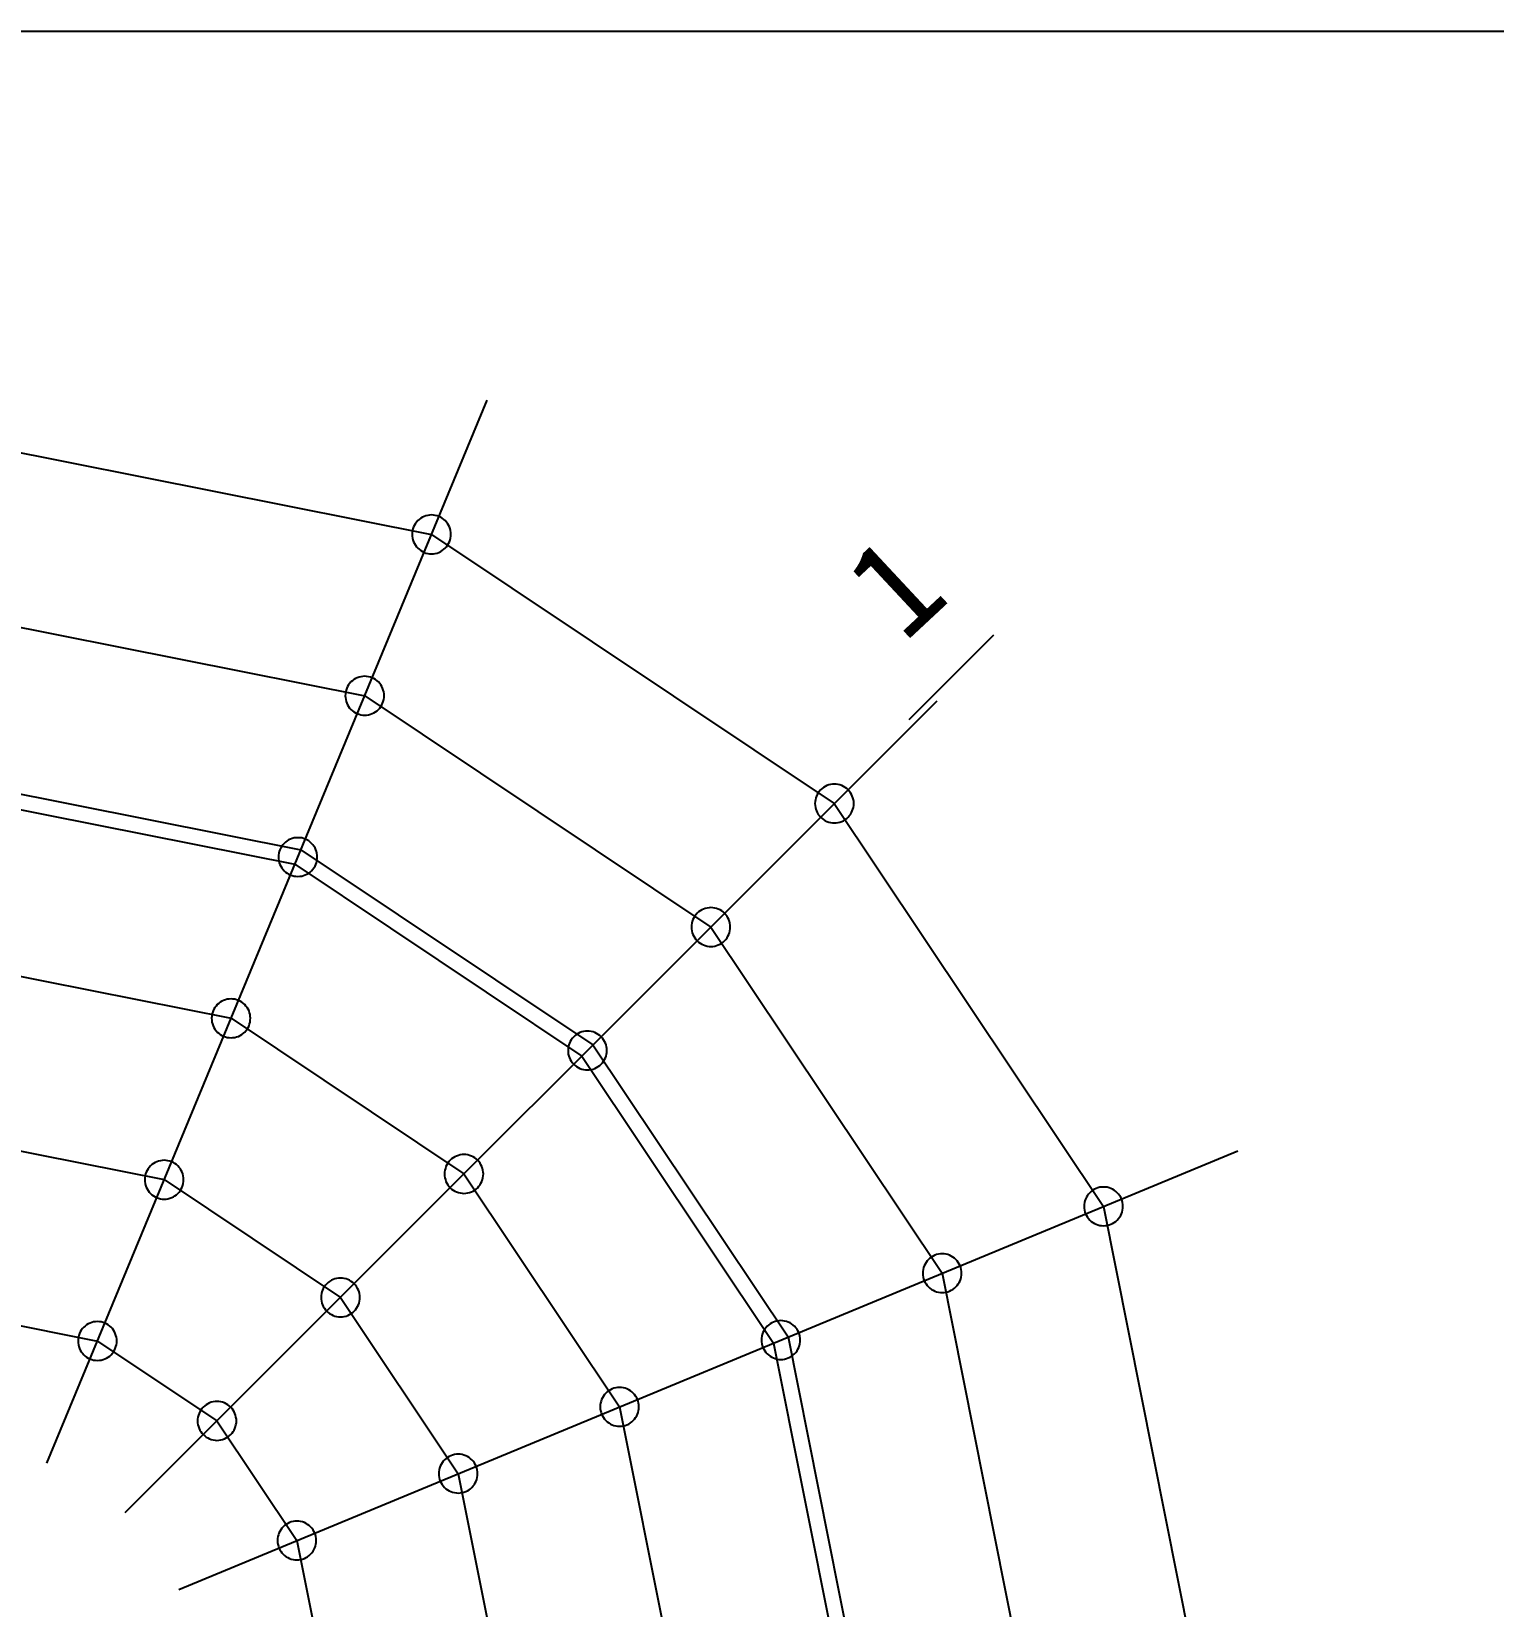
# Model space of a CAD drawing. Header units: metres. Extents: x 0 to 420, y 0 to 297.
# Drawn here: x 154.5 to 265.5, y 177.4 to 296.9 of the extents above; entities that cross this region are included whole.
import ezdxf

# ---------------------------------------------------------------- set-up
doc = ezdxf.new("R2010")
doc.units = ezdxf.units.M

msp = doc.modelspace()

# ---------------------------------------------------------------- linework, layer by layer
for p, q in [((419.92, 296.92), (0, 296.92)), ((155.71, 188.25), (189.13, 268.94)), ((155.71, 188.25), (189.13, 268.94)), ((148.83, 265.92), (184.9, 258.74)), ((184.9, 258.74), (215.48, 238.31)), ((148.83, 252.66), (179.83, 246.5)), ((221.15, 244.7), (227.59, 251.11)), ((179.83, 246.5), (206.11, 228.94)), ((161.66, 184.49), (223.28, 246.11)), ((148.83, 240.01), (174.99, 234.81)), ((148.83, 238.81), (174.53, 233.7)), ((215.48, 238.31), (235.92, 207.73)), ((174.99, 234.81), (197.16, 219.99)), ((174.53, 233.7), (196.31, 219.14)), ((206.11, 228.94), (223.67, 202.66)), ((148.83, 226.15), (169.69, 222.01)), ((169.69, 222.01), (187.37, 210.19)), ((196.31, 219.14), (210.87, 197.36)), ((197.16, 219.99), (211.98, 197.82)), ((148.83, 212.9), (164.61, 209.76)), ((165.73, 178.66), (246.11, 211.95)), ((164.61, 209.76), (177.99, 200.82)), ((187.37, 210.19), (199.18, 192.51)), ((235.92, 207.73), (243.09, 171.66)), ((223.67, 202.66), (229.84, 171.66)), ((177.99, 200.82), (186.93, 187.44)), ((148.83, 199.64), (159.54, 197.51)), ((159.54, 197.51), (168.62, 191.45)), ((210.87, 197.36), (215.98, 171.66)), ((211.98, 197.82), (217.18, 171.66)), ((199.18, 192.51), (203.33, 171.66)), ((168.62, 191.45), (174.69, 182.37)), ((186.93, 187.44), (190.07, 171.66)), ((174.69, 182.37), (176.82, 171.66))]:
    msp.add_line(p, q)
for points in [[(186.38, 258.74), (186.37, 258.89), (186.35, 259.03), (186.31, 259.17), (186.26, 259.31), (186.2, 259.44), (186.13, 259.56), (186.04, 259.68), (185.95, 259.79), (185.84, 259.88), (185.72, 259.97), (185.6, 260.04), (185.47, 260.1), (185.33, 260.15), (185.19, 260.19), (185.05, 260.21), (184.9, 260.22), (184.76, 260.21), (184.62, 260.19), (184.48, 260.15), (184.34, 260.1), (184.21, 260.04), (184.09, 259.97), (183.97, 259.88), (183.86, 259.79), (183.77, 259.68), (183.68, 259.56), (183.6, 259.44), (183.54, 259.31), (183.49, 259.17), (183.46, 259.03), (183.44, 258.89), (183.43, 258.74), (183.44, 258.6), (183.46, 258.46), (183.49, 258.32), (183.54, 258.18), (183.6, 258.05), (183.68, 257.93), (183.77, 257.81), (183.86, 257.7), (183.97, 257.61), (184.09, 257.52), (184.21, 257.44), (184.34, 257.38), (184.48, 257.33), (184.62, 257.3), (184.76, 257.28), (184.9, 257.27), (185.05, 257.28), (185.19, 257.3), (185.33, 257.33), (185.47, 257.38), (185.6, 257.44), (185.72, 257.52), (185.84, 257.61), (185.95, 257.7), (186.04, 257.81), (186.13, 257.93), (186.2, 258.05), (186.26, 258.18), (186.31, 258.32), (186.35, 258.46), (186.37, 258.6), (186.38, 258.74)], [(186.38, 258.74), (186.37, 258.89), (186.35, 259.03), (186.31, 259.17), (186.26, 259.31), (186.2, 259.44), (186.13, 259.56), (186.04, 259.68), (185.95, 259.79), (185.84, 259.88), (185.72, 259.97), (185.6, 260.04), (185.47, 260.1), (185.33, 260.15), (185.19, 260.19), (185.05, 260.21), (184.9, 260.22), (184.76, 260.21), (184.62, 260.19), (184.48, 260.15), (184.34, 260.1), (184.21, 260.04), (184.09, 259.97), (183.97, 259.88), (183.86, 259.79), (183.77, 259.68), (183.68, 259.56), (183.6, 259.44), (183.54, 259.31), (183.49, 259.17), (183.46, 259.03), (183.44, 258.89), (183.43, 258.74), (183.44, 258.6), (183.46, 258.46), (183.49, 258.32), (183.54, 258.18), (183.6, 258.05), (183.68, 257.93), (183.77, 257.81), (183.86, 257.7), (183.97, 257.61), (184.09, 257.52), (184.21, 257.44), (184.34, 257.38), (184.48, 257.33), (184.62, 257.3), (184.76, 257.28), (184.9, 257.27), (185.05, 257.28), (185.19, 257.3), (185.33, 257.33), (185.47, 257.38), (185.6, 257.44), (185.72, 257.52), (185.84, 257.61), (185.95, 257.7), (186.04, 257.81), (186.13, 257.93), (186.2, 258.05), (186.26, 258.18), (186.31, 258.32), (186.35, 258.46), (186.37, 258.6), (186.38, 258.74)], [(181.3, 246.5), (181.3, 246.64), (181.28, 246.78), (181.24, 246.93), (181.19, 247.06), (181.13, 247.19), (181.06, 247.32), (180.97, 247.43), (180.87, 247.54), (180.77, 247.64), (180.65, 247.72), (180.53, 247.8), (180.39, 247.86), (180.26, 247.91), (180.12, 247.94), (179.98, 247.96), (179.83, 247.97), (179.69, 247.96), (179.54, 247.94), (179.4, 247.91), (179.27, 247.86), (179.14, 247.8), (179.01, 247.72), (178.9, 247.64), (178.79, 247.54), (178.69, 247.43), (178.61, 247.32), (178.53, 247.19), (178.47, 247.06), (178.42, 246.93), (178.39, 246.78), (178.37, 246.64), (178.36, 246.5), (178.37, 246.35), (178.39, 246.21), (178.42, 246.07), (178.47, 245.93), (178.53, 245.8), (178.61, 245.68), (178.69, 245.56), (178.79, 245.46), (178.9, 245.36), (179.01, 245.27), (179.14, 245.2), (179.27, 245.14), (179.4, 245.09), (179.54, 245.05), (179.69, 245.03), (179.83, 245.02), (179.98, 245.03), (180.12, 245.05), (180.26, 245.09), (180.39, 245.14), (180.53, 245.2), (180.65, 245.27), (180.77, 245.36), (180.87, 245.46), (180.97, 245.56), (181.06, 245.68), (181.13, 245.8), (181.19, 245.93), (181.24, 246.07), (181.28, 246.21), (181.3, 246.35), (181.3, 246.5)], [(181.3, 246.5), (181.3, 246.64), (181.28, 246.78), (181.24, 246.93), (181.19, 247.06), (181.13, 247.19), (181.06, 247.32), (180.97, 247.43), (180.87, 247.54), (180.77, 247.64), (180.65, 247.72), (180.53, 247.8), (180.39, 247.86), (180.26, 247.91), (180.12, 247.94), (179.98, 247.96), (179.83, 247.97), (179.69, 247.96), (179.54, 247.94), (179.4, 247.91), (179.27, 247.86), (179.14, 247.8), (179.01, 247.72), (178.9, 247.64), (178.79, 247.54), (178.69, 247.43), (178.61, 247.32), (178.53, 247.19), (178.47, 247.06), (178.42, 246.93), (178.39, 246.78), (178.37, 246.64), (178.36, 246.5), (178.37, 246.35), (178.39, 246.21), (178.42, 246.07), (178.47, 245.93), (178.53, 245.8), (178.61, 245.68), (178.69, 245.56), (178.79, 245.46), (178.9, 245.36), (179.01, 245.27), (179.14, 245.2), (179.27, 245.14), (179.4, 245.09), (179.54, 245.05), (179.69, 245.03), (179.83, 245.02), (179.98, 245.03), (180.12, 245.05), (180.26, 245.09), (180.39, 245.14), (180.53, 245.2), (180.65, 245.27), (180.77, 245.36), (180.87, 245.46), (180.97, 245.56), (181.06, 245.68), (181.13, 245.8), (181.19, 245.93), (181.24, 246.07), (181.28, 246.21), (181.3, 246.35), (181.3, 246.5)], [(216.96, 238.31), (216.95, 238.46), (216.93, 238.6), (216.89, 238.74), (216.84, 238.87), (216.78, 239.01), (216.71, 239.13), (216.62, 239.25), (216.53, 239.35), (216.42, 239.45), (216.3, 239.54), (216.18, 239.61), (216.05, 239.67), (215.91, 239.72), (215.77, 239.76), (215.63, 239.78), (215.48, 239.78), (215.34, 239.78), (215.2, 239.76), (215.06, 239.72), (214.92, 239.67), (214.79, 239.61), (214.67, 239.54), (214.55, 239.45), (214.44, 239.35), (214.35, 239.25), (214.26, 239.13), (214.18, 239.01), (214.12, 238.87), (214.07, 238.74), (214.04, 238.6), (214.02, 238.46), (214.01, 238.31), (214.02, 238.17), (214.04, 238.02), (214.07, 237.88), (214.12, 237.75), (214.18, 237.62), (214.26, 237.49), (214.35, 237.38), (214.44, 237.27), (214.55, 237.17), (214.67, 237.09), (214.79, 237.01), (214.92, 236.95), (215.06, 236.9), (215.2, 236.87), (215.34, 236.85), (215.48, 236.84), (215.63, 236.85), (215.77, 236.87), (215.91, 236.9), (216.05, 236.95), (216.18, 237.01), (216.3, 237.09), (216.42, 237.17), (216.53, 237.27), (216.62, 237.38), (216.71, 237.49), (216.78, 237.62), (216.84, 237.75), (216.89, 237.88), (216.93, 238.02), (216.95, 238.17), (216.96, 238.31)], [(176.23, 234.25), (176.22, 234.4), (176.2, 234.54), (176.17, 234.68), (176.12, 234.81), (176.06, 234.95), (175.98, 235.07), (175.9, 235.19), (175.8, 235.29), (175.69, 235.39), (175.58, 235.48), (175.45, 235.55), (175.32, 235.61), (175.19, 235.66), (175.05, 235.7), (174.9, 235.72), (174.76, 235.72), (174.61, 235.72), (174.47, 235.7), (174.33, 235.66), (174.19, 235.61), (174.06, 235.55), (173.94, 235.48), (173.82, 235.39), (173.72, 235.29), (173.62, 235.19), (173.53, 235.07), (173.46, 234.95), (173.4, 234.81), (173.35, 234.68), (173.31, 234.54), (173.29, 234.4), (173.29, 234.25), (173.29, 234.11), (173.31, 233.96), (173.35, 233.82), (173.4, 233.69), (173.46, 233.56), (173.53, 233.43), (173.62, 233.32), (173.72, 233.21), (173.82, 233.11), (173.94, 233.03), (174.06, 232.95), (174.19, 232.89), (174.33, 232.84), (174.47, 232.81), (174.61, 232.79), (174.76, 232.78), (174.9, 232.79), (175.05, 232.81), (175.19, 232.84), (175.32, 232.89), (175.45, 232.95), (175.58, 233.03), (175.69, 233.11), (175.8, 233.21), (175.9, 233.32), (175.98, 233.43), (176.06, 233.56), (176.12, 233.69), (176.17, 233.82), (176.2, 233.96), (176.22, 234.11), (176.23, 234.25)], [(176.23, 234.25), (176.22, 234.4), (176.2, 234.54), (176.17, 234.68), (176.12, 234.81), (176.06, 234.95), (175.98, 235.07), (175.9, 235.19), (175.8, 235.29), (175.69, 235.39), (175.58, 235.48), (175.45, 235.55), (175.32, 235.61), (175.19, 235.66), (175.05, 235.7), (174.9, 235.72), (174.76, 235.72), (174.61, 235.72), (174.47, 235.7), (174.33, 235.66), (174.19, 235.61), (174.06, 235.55), (173.94, 235.48), (173.82, 235.39), (173.72, 235.29), (173.62, 235.19), (173.53, 235.07), (173.46, 234.95), (173.4, 234.81), (173.35, 234.68), (173.31, 234.54), (173.29, 234.4), (173.29, 234.25), (173.29, 234.11), (173.31, 233.96), (173.35, 233.82), (173.4, 233.69), (173.46, 233.56), (173.53, 233.43), (173.62, 233.32), (173.72, 233.21), (173.82, 233.11), (173.94, 233.03), (174.06, 232.95), (174.19, 232.89), (174.33, 232.84), (174.47, 232.81), (174.61, 232.79), (174.76, 232.78), (174.9, 232.79), (175.05, 232.81), (175.19, 232.84), (175.32, 232.89), (175.45, 232.95), (175.58, 233.03), (175.69, 233.11), (175.8, 233.21), (175.9, 233.32), (175.98, 233.43), (176.06, 233.56), (176.12, 233.69), (176.17, 233.82), (176.2, 233.96), (176.22, 234.11), (176.23, 234.25)], [(207.58, 228.94), (207.58, 229.08), (207.56, 229.23), (207.52, 229.37), (207.47, 229.5), (207.41, 229.63), (207.34, 229.76), (207.25, 229.87), (207.15, 229.98), (207.05, 230.08), (206.93, 230.16), (206.81, 230.24), (206.67, 230.3), (206.54, 230.35), (206.4, 230.38), (206.26, 230.4), (206.11, 230.41), (205.97, 230.4), (205.82, 230.38), (205.68, 230.35), (205.55, 230.3), (205.42, 230.24), (205.29, 230.16), (205.18, 230.08), (205.07, 229.98), (204.97, 229.87), (204.89, 229.76), (204.81, 229.63), (204.75, 229.5), (204.7, 229.37), (204.67, 229.23), (204.65, 229.08), (204.64, 228.94), (204.65, 228.79), (204.67, 228.65), (204.7, 228.51), (204.75, 228.37), (204.81, 228.24), (204.89, 228.12), (204.97, 228), (205.07, 227.9), (205.18, 227.8), (205.29, 227.71), (205.42, 227.64), (205.55, 227.58), (205.68, 227.53), (205.82, 227.49), (205.97, 227.47), (206.11, 227.47), (206.26, 227.47), (206.4, 227.49), (206.54, 227.53), (206.67, 227.58), (206.81, 227.64), (206.93, 227.71), (207.05, 227.8), (207.15, 227.9), (207.25, 228), (207.34, 228.12), (207.41, 228.24), (207.47, 228.37), (207.52, 228.51), (207.56, 228.65), (207.58, 228.79), (207.58, 228.94)], [(171.16, 222.01), (171.15, 222.15), (171.13, 222.29), (171.1, 222.43), (171.05, 222.57), (170.98, 222.7), (170.91, 222.82), (170.82, 222.94), (170.73, 223.05), (170.62, 223.14), (170.5, 223.23), (170.38, 223.3), (170.25, 223.37), (170.11, 223.41), (169.97, 223.45), (169.83, 223.47), (169.69, 223.48), (169.54, 223.47), (169.4, 223.45), (169.26, 223.41), (169.12, 223.37), (168.99, 223.3), (168.87, 223.23), (168.75, 223.14), (168.64, 223.05), (168.55, 222.94), (168.46, 222.82), (168.39, 222.7), (168.33, 222.57), (168.28, 222.43), (168.24, 222.29), (168.22, 222.15), (168.21, 222.01), (168.22, 221.86), (168.24, 221.72), (168.28, 221.58), (168.33, 221.44), (168.39, 221.31), (168.46, 221.19), (168.55, 221.07), (168.64, 220.96), (168.75, 220.87), (168.87, 220.78), (168.99, 220.71), (169.12, 220.64), (169.26, 220.6), (169.4, 220.56), (169.54, 220.54), (169.69, 220.53), (169.83, 220.54), (169.97, 220.56), (170.11, 220.6), (170.25, 220.64), (170.38, 220.71), (170.5, 220.78), (170.62, 220.87), (170.73, 220.96), (170.82, 221.07), (170.91, 221.19), (170.98, 221.31), (171.05, 221.44), (171.1, 221.58), (171.13, 221.72), (171.15, 221.86), (171.16, 222.01)], [(171.16, 222.01), (171.15, 222.15), (171.13, 222.29), (171.1, 222.43), (171.05, 222.57), (170.98, 222.7), (170.91, 222.82), (170.82, 222.94), (170.73, 223.05), (170.62, 223.14), (170.5, 223.23), (170.38, 223.3), (170.25, 223.37), (170.11, 223.41), (169.97, 223.45), (169.83, 223.47), (169.69, 223.48), (169.54, 223.47), (169.4, 223.45), (169.26, 223.41), (169.12, 223.37), (168.99, 223.3), (168.87, 223.23), (168.75, 223.14), (168.64, 223.05), (168.55, 222.94), (168.46, 222.82), (168.39, 222.7), (168.33, 222.57), (168.28, 222.43), (168.24, 222.29), (168.22, 222.15), (168.21, 222.01), (168.22, 221.86), (168.24, 221.72), (168.28, 221.58), (168.33, 221.44), (168.39, 221.31), (168.46, 221.19), (168.55, 221.07), (168.64, 220.96), (168.75, 220.87), (168.87, 220.78), (168.99, 220.71), (169.12, 220.64), (169.26, 220.6), (169.4, 220.56), (169.54, 220.54), (169.69, 220.53), (169.83, 220.54), (169.97, 220.56), (170.11, 220.6), (170.25, 220.64), (170.38, 220.71), (170.5, 220.78), (170.62, 220.87), (170.73, 220.96), (170.82, 221.07), (170.91, 221.19), (170.98, 221.31), (171.05, 221.44), (171.1, 221.58), (171.13, 221.72), (171.15, 221.86), (171.16, 222.01)], [(171.16, 222.01), (171.15, 222.15), (171.13, 222.29), (171.1, 222.43), (171.05, 222.57), (170.98, 222.7), (170.91, 222.82), (170.82, 222.94), (170.73, 223.05), (170.62, 223.14), (170.5, 223.23), (170.38, 223.3), (170.25, 223.37), (170.11, 223.41), (169.97, 223.45), (169.83, 223.47), (169.69, 223.48), (169.54, 223.47), (169.4, 223.45), (169.26, 223.41), (169.12, 223.37), (168.99, 223.3), (168.87, 223.23), (168.75, 223.14), (168.64, 223.05), (168.55, 222.94), (168.46, 222.82), (168.39, 222.7), (168.33, 222.57), (168.28, 222.43), (168.24, 222.29), (168.22, 222.15), (168.21, 222.01), (168.22, 221.86), (168.24, 221.72), (168.28, 221.58), (168.33, 221.44), (168.39, 221.31), (168.46, 221.19), (168.55, 221.07), (168.64, 220.96), (168.75, 220.87), (168.87, 220.78), (168.99, 220.71), (169.12, 220.64), (169.26, 220.6), (169.4, 220.56), (169.54, 220.54), (169.69, 220.53), (169.83, 220.54), (169.97, 220.56), (170.11, 220.6), (170.25, 220.64), (170.38, 220.71), (170.5, 220.78), (170.62, 220.87), (170.73, 220.96), (170.82, 221.07), (170.91, 221.19), (170.98, 221.31), (171.05, 221.44), (171.1, 221.58), (171.13, 221.72), (171.15, 221.86), (171.16, 222.01)], [(171.16, 222.01), (171.15, 222.15), (171.13, 222.29), (171.1, 222.43), (171.05, 222.57), (170.98, 222.7), (170.91, 222.82), (170.82, 222.94), (170.73, 223.05), (170.62, 223.14), (170.5, 223.23), (170.38, 223.3), (170.25, 223.37), (170.11, 223.41), (169.97, 223.45), (169.83, 223.47), (169.69, 223.48), (169.54, 223.47), (169.4, 223.45), (169.26, 223.41), (169.12, 223.37), (168.99, 223.3), (168.87, 223.23), (168.75, 223.14), (168.64, 223.05), (168.55, 222.94), (168.46, 222.82), (168.39, 222.7), (168.33, 222.57), (168.28, 222.43), (168.24, 222.29), (168.22, 222.15), (168.21, 222.01), (168.22, 221.86), (168.24, 221.72), (168.28, 221.58), (168.33, 221.44), (168.39, 221.31), (168.46, 221.19), (168.55, 221.07), (168.64, 220.96), (168.75, 220.87), (168.87, 220.78), (168.99, 220.71), (169.12, 220.64), (169.26, 220.6), (169.4, 220.56), (169.54, 220.54), (169.69, 220.53), (169.83, 220.54), (169.97, 220.56), (170.11, 220.6), (170.25, 220.64), (170.38, 220.71), (170.5, 220.78), (170.62, 220.87), (170.73, 220.96), (170.82, 221.07), (170.91, 221.19), (170.98, 221.31), (171.05, 221.44), (171.1, 221.58), (171.13, 221.72), (171.15, 221.86), (171.16, 222.01)], [(198.21, 219.57), (198.2, 219.71), (198.18, 219.85), (198.15, 219.99), (198.1, 220.13), (198.04, 220.26), (197.96, 220.38), (197.88, 220.5), (197.78, 220.61), (197.67, 220.7), (197.56, 220.79), (197.43, 220.86), (197.3, 220.93), (197.17, 220.97), (197.03, 221.01), (196.88, 221.03), (196.74, 221.04), (196.59, 221.03), (196.45, 221.01), (196.31, 220.97), (196.17, 220.93), (196.04, 220.86), (195.92, 220.79), (195.8, 220.7), (195.7, 220.61), (195.6, 220.5), (195.51, 220.38), (195.44, 220.26), (195.38, 220.13), (195.33, 219.99), (195.29, 219.85), (195.27, 219.71), (195.27, 219.57), (195.27, 219.42), (195.29, 219.28), (195.33, 219.14), (195.38, 219), (195.44, 218.87), (195.51, 218.75), (195.6, 218.63), (195.7, 218.52), (195.8, 218.43), (195.92, 218.34), (196.04, 218.27), (196.17, 218.2), (196.31, 218.16), (196.45, 218.12), (196.59, 218.1), (196.74, 218.09), (196.88, 218.1), (197.03, 218.12), (197.17, 218.16), (197.3, 218.2), (197.43, 218.27), (197.56, 218.34), (197.67, 218.43), (197.78, 218.52), (197.88, 218.63), (197.96, 218.75), (198.04, 218.87), (198.1, 219), (198.15, 219.14), (198.18, 219.28), (198.2, 219.42), (198.21, 219.57)], [(188.84, 210.19), (188.83, 210.34), (188.81, 210.48), (188.77, 210.62), (188.73, 210.76), (188.66, 210.89), (188.59, 211.01), (188.5, 211.13), (188.41, 211.23), (188.3, 211.33), (188.18, 211.42), (188.06, 211.49), (187.93, 211.55), (187.79, 211.6), (187.65, 211.64), (187.51, 211.66), (187.37, 211.67), (187.22, 211.66), (187.08, 211.64), (186.94, 211.6), (186.8, 211.55), (186.67, 211.49), (186.55, 211.42), (186.43, 211.33), (186.32, 211.23), (186.23, 211.13), (186.14, 211.01), (186.07, 210.89), (186, 210.76), (185.96, 210.62), (185.92, 210.48), (185.9, 210.34), (185.89, 210.19), (185.9, 210.05), (185.92, 209.91), (185.96, 209.76), (186, 209.63), (186.07, 209.5), (186.14, 209.37), (186.23, 209.26), (186.32, 209.15), (186.43, 209.05), (186.55, 208.97), (186.67, 208.89), (186.8, 208.83), (186.94, 208.78), (187.08, 208.75), (187.22, 208.73), (187.37, 208.72), (187.51, 208.73), (187.65, 208.75), (187.79, 208.78), (187.93, 208.83), (188.06, 208.89), (188.18, 208.97), (188.3, 209.05), (188.41, 209.15), (188.5, 209.26), (188.59, 209.37), (188.66, 209.5), (188.73, 209.63), (188.77, 209.76), (188.81, 209.91), (188.83, 210.05), (188.84, 210.19)], [(188.84, 210.19), (188.83, 210.34), (188.81, 210.48), (188.77, 210.62), (188.73, 210.76), (188.66, 210.89), (188.59, 211.01), (188.5, 211.13), (188.41, 211.23), (188.3, 211.33), (188.18, 211.42), (188.06, 211.49), (187.93, 211.55), (187.79, 211.6), (187.65, 211.64), (187.51, 211.66), (187.37, 211.67), (187.22, 211.66), (187.08, 211.64), (186.94, 211.6), (186.8, 211.55), (186.67, 211.49), (186.55, 211.42), (186.43, 211.33), (186.32, 211.23), (186.23, 211.13), (186.14, 211.01), (186.07, 210.89), (186, 210.76), (185.96, 210.62), (185.92, 210.48), (185.9, 210.34), (185.89, 210.19), (185.9, 210.05), (185.92, 209.91), (185.96, 209.76), (186, 209.63), (186.07, 209.5), (186.14, 209.37), (186.23, 209.26), (186.32, 209.15), (186.43, 209.05), (186.55, 208.97), (186.67, 208.89), (186.8, 208.83), (186.94, 208.78), (187.08, 208.75), (187.22, 208.73), (187.37, 208.72), (187.51, 208.73), (187.65, 208.75), (187.79, 208.78), (187.93, 208.83), (188.06, 208.89), (188.18, 208.97), (188.3, 209.05), (188.41, 209.15), (188.5, 209.26), (188.59, 209.37), (188.66, 209.5), (188.73, 209.63), (188.77, 209.76), (188.81, 209.91), (188.83, 210.05), (188.84, 210.19)], [(166.09, 209.76), (166.08, 209.9), (166.06, 210.05), (166.02, 210.19), (165.97, 210.32), (165.91, 210.45), (165.84, 210.58), (165.75, 210.69), (165.65, 210.8), (165.55, 210.9), (165.43, 210.98), (165.31, 211.06), (165.18, 211.12), (165.04, 211.17), (164.9, 211.2), (164.76, 211.22), (164.61, 211.23), (164.47, 211.22), (164.33, 211.2), (164.19, 211.17), (164.05, 211.12), (163.92, 211.06), (163.8, 210.98), (163.68, 210.9), (163.57, 210.8), (163.48, 210.69), (163.39, 210.58), (163.31, 210.45), (163.25, 210.32), (163.2, 210.19), (163.17, 210.05), (163.15, 209.9), (163.14, 209.76), (163.15, 209.61), (163.17, 209.47), (163.2, 209.33), (163.25, 209.2), (163.31, 209.06), (163.39, 208.94), (163.48, 208.82), (163.57, 208.72), (163.68, 208.62), (163.8, 208.53), (163.92, 208.46), (164.05, 208.4), (164.19, 208.35), (164.33, 208.31), (164.47, 208.29), (164.61, 208.29), (164.76, 208.29), (164.9, 208.31), (165.04, 208.35), (165.18, 208.4), (165.31, 208.46), (165.43, 208.53), (165.55, 208.62), (165.65, 208.72), (165.75, 208.82), (165.84, 208.94), (165.91, 209.06), (165.97, 209.2), (166.02, 209.33), (166.06, 209.47), (166.08, 209.61), (166.09, 209.76)], [(166.09, 209.76), (166.08, 209.9), (166.06, 210.05), (166.02, 210.19), (165.97, 210.32), (165.91, 210.45), (165.84, 210.58), (165.75, 210.69), (165.65, 210.8), (165.55, 210.9), (165.43, 210.98), (165.31, 211.06), (165.18, 211.12), (165.04, 211.17), (164.9, 211.2), (164.76, 211.22), (164.61, 211.23), (164.47, 211.22), (164.33, 211.2), (164.19, 211.17), (164.05, 211.12), (163.92, 211.06), (163.8, 210.98), (163.68, 210.9), (163.57, 210.8), (163.48, 210.69), (163.39, 210.58), (163.31, 210.45), (163.25, 210.32), (163.2, 210.19), (163.17, 210.05), (163.15, 209.9), (163.14, 209.76), (163.15, 209.61), (163.17, 209.47), (163.2, 209.33), (163.25, 209.2), (163.31, 209.06), (163.39, 208.94), (163.48, 208.82), (163.57, 208.72), (163.68, 208.62), (163.8, 208.53), (163.92, 208.46), (164.05, 208.4), (164.19, 208.35), (164.33, 208.31), (164.47, 208.29), (164.61, 208.29), (164.76, 208.29), (164.9, 208.31), (165.04, 208.35), (165.18, 208.4), (165.31, 208.46), (165.43, 208.53), (165.55, 208.62), (165.65, 208.72), (165.75, 208.82), (165.84, 208.94), (165.91, 209.06), (165.97, 209.2), (166.02, 209.33), (166.06, 209.47), (166.08, 209.61), (166.09, 209.76)], [(166.09, 209.76), (166.08, 209.9), (166.06, 210.05), (166.02, 210.19), (165.97, 210.32), (165.91, 210.45), (165.84, 210.58), (165.75, 210.69), (165.65, 210.8), (165.55, 210.9), (165.43, 210.98), (165.31, 211.06), (165.18, 211.12), (165.04, 211.17), (164.9, 211.2), (164.76, 211.22), (164.61, 211.23), (164.47, 211.22), (164.33, 211.2), (164.19, 211.17), (164.05, 211.12), (163.92, 211.06), (163.8, 210.98), (163.68, 210.9), (163.57, 210.8), (163.48, 210.69), (163.39, 210.58), (163.31, 210.45), (163.25, 210.32), (163.2, 210.19), (163.17, 210.05), (163.15, 209.9), (163.14, 209.76), (163.15, 209.61), (163.17, 209.47), (163.2, 209.33), (163.25, 209.2), (163.31, 209.06), (163.39, 208.94), (163.48, 208.82), (163.57, 208.72), (163.68, 208.62), (163.8, 208.53), (163.92, 208.46), (164.05, 208.4), (164.19, 208.35), (164.33, 208.31), (164.47, 208.29), (164.61, 208.29), (164.76, 208.29), (164.9, 208.31), (165.04, 208.35), (165.18, 208.4), (165.31, 208.46), (165.43, 208.53), (165.55, 208.62), (165.65, 208.72), (165.75, 208.82), (165.84, 208.94), (165.91, 209.06), (165.97, 209.2), (166.02, 209.33), (166.06, 209.47), (166.08, 209.61), (166.09, 209.76)], [(166.09, 209.76), (166.08, 209.9), (166.06, 210.05), (166.02, 210.19), (165.97, 210.32), (165.91, 210.45), (165.84, 210.58), (165.75, 210.69), (165.65, 210.8), (165.55, 210.9), (165.43, 210.98), (165.31, 211.06), (165.18, 211.12), (165.04, 211.17), (164.9, 211.2), (164.76, 211.22), (164.61, 211.23), (164.47, 211.22), (164.33, 211.2), (164.19, 211.17), (164.05, 211.12), (163.92, 211.06), (163.8, 210.98), (163.68, 210.9), (163.57, 210.8), (163.48, 210.69), (163.39, 210.58), (163.31, 210.45), (163.25, 210.32), (163.2, 210.19), (163.17, 210.05), (163.15, 209.9), (163.14, 209.76), (163.15, 209.61), (163.17, 209.47), (163.2, 209.33), (163.25, 209.2), (163.31, 209.06), (163.39, 208.94), (163.48, 208.82), (163.57, 208.72), (163.68, 208.62), (163.8, 208.53), (163.92, 208.46), (164.05, 208.4), (164.19, 208.35), (164.33, 208.31), (164.47, 208.29), (164.61, 208.29), (164.76, 208.29), (164.9, 208.31), (165.04, 208.35), (165.18, 208.4), (165.31, 208.46), (165.43, 208.53), (165.55, 208.62), (165.65, 208.72), (165.75, 208.82), (165.84, 208.94), (165.91, 209.06), (165.97, 209.2), (166.02, 209.33), (166.06, 209.47), (166.08, 209.61), (166.09, 209.76)], [(166.09, 209.76), (166.08, 209.9), (166.06, 210.05), (166.02, 210.19), (165.97, 210.32), (165.91, 210.45), (165.84, 210.58), (165.75, 210.69), (165.65, 210.8), (165.55, 210.9), (165.43, 210.98), (165.31, 211.06), (165.18, 211.12), (165.04, 211.17), (164.9, 211.2), (164.76, 211.22), (164.61, 211.23), (164.47, 211.22), (164.33, 211.2), (164.19, 211.17), (164.05, 211.12), (163.92, 211.06), (163.8, 210.98), (163.68, 210.9), (163.57, 210.8), (163.48, 210.69), (163.39, 210.58), (163.31, 210.45), (163.25, 210.32), (163.2, 210.19), (163.17, 210.05), (163.15, 209.9), (163.14, 209.76), (163.15, 209.61), (163.17, 209.47), (163.2, 209.33), (163.25, 209.2), (163.31, 209.06), (163.39, 208.94), (163.48, 208.82), (163.57, 208.72), (163.68, 208.62), (163.8, 208.53), (163.92, 208.46), (164.05, 208.4), (164.19, 208.35), (164.33, 208.31), (164.47, 208.29), (164.61, 208.29), (164.76, 208.29), (164.9, 208.31), (165.04, 208.35), (165.18, 208.4), (165.31, 208.46), (165.43, 208.53), (165.55, 208.62), (165.65, 208.72), (165.75, 208.82), (165.84, 208.94), (165.91, 209.06), (165.97, 209.2), (166.02, 209.33), (166.06, 209.47), (166.08, 209.61), (166.09, 209.76)], [(166.09, 209.76), (166.08, 209.9), (166.06, 210.05), (166.02, 210.19), (165.97, 210.32), (165.91, 210.45), (165.84, 210.58), (165.75, 210.69), (165.65, 210.8), (165.55, 210.9), (165.43, 210.98), (165.31, 211.06), (165.18, 211.12), (165.04, 211.17), (164.9, 211.2), (164.76, 211.22), (164.61, 211.23), (164.47, 211.22), (164.33, 211.2), (164.19, 211.17), (164.05, 211.12), (163.92, 211.06), (163.8, 210.98), (163.68, 210.9), (163.57, 210.8), (163.48, 210.69), (163.39, 210.58), (163.31, 210.45), (163.25, 210.32), (163.2, 210.19), (163.17, 210.05), (163.15, 209.9), (163.14, 209.76), (163.15, 209.61), (163.17, 209.47), (163.2, 209.33), (163.25, 209.2), (163.31, 209.06), (163.39, 208.94), (163.48, 208.82), (163.57, 208.72), (163.68, 208.62), (163.8, 208.53), (163.92, 208.46), (164.05, 208.4), (164.19, 208.35), (164.33, 208.31), (164.47, 208.29), (164.61, 208.29), (164.76, 208.29), (164.9, 208.31), (165.04, 208.35), (165.18, 208.4), (165.31, 208.46), (165.43, 208.53), (165.55, 208.62), (165.65, 208.72), (165.75, 208.82), (165.84, 208.94), (165.91, 209.06), (165.97, 209.2), (166.02, 209.33), (166.06, 209.47), (166.08, 209.61), (166.09, 209.76)], [(237.39, 207.73), (237.38, 207.88), (237.36, 208.02), (237.33, 208.16), (237.28, 208.29), (237.22, 208.43), (237.14, 208.55), (237.05, 208.67), (236.96, 208.77), (236.85, 208.87), (236.73, 208.96), (236.61, 209.03), (236.48, 209.09), (236.34, 209.14), (236.2, 209.18), (236.06, 209.2), (235.92, 209.2), (235.77, 209.2), (235.63, 209.18), (235.49, 209.14), (235.35, 209.09), (235.22, 209.03), (235.1, 208.96), (234.98, 208.87), (234.87, 208.77), (234.78, 208.67), (234.69, 208.55), (234.62, 208.43), (234.56, 208.29), (234.51, 208.16), (234.47, 208.02), (234.45, 207.88), (234.44, 207.73), (234.45, 207.59), (234.47, 207.44), (234.51, 207.3), (234.56, 207.17), (234.62, 207.04), (234.69, 206.91), (234.78, 206.8), (234.87, 206.69), (234.98, 206.59), (235.1, 206.51), (235.22, 206.43), (235.35, 206.37), (235.49, 206.32), (235.63, 206.29), (235.77, 206.27), (235.92, 206.26), (236.06, 206.27), (236.2, 206.29), (236.34, 206.32), (236.48, 206.37), (236.61, 206.43), (236.73, 206.51), (236.85, 206.59), (236.96, 206.69), (237.05, 206.8), (237.14, 206.91), (237.22, 207.04), (237.28, 207.17), (237.33, 207.3), (237.36, 207.44), (237.38, 207.59), (237.39, 207.73)], [(225.14, 202.66), (225.14, 202.8), (225.11, 202.95), (225.08, 203.09), (225.03, 203.22), (224.97, 203.35), (224.89, 203.48), (224.81, 203.59), (224.71, 203.7), (224.6, 203.8), (224.49, 203.88), (224.36, 203.96), (224.23, 204.02), (224.1, 204.07), (223.96, 204.1), (223.81, 204.12), (223.67, 204.13), (223.53, 204.12), (223.38, 204.1), (223.24, 204.07), (223.11, 204.02), (222.98, 203.96), (222.85, 203.88), (222.74, 203.8), (222.63, 203.7), (222.53, 203.59), (222.45, 203.48), (222.37, 203.35), (222.31, 203.22), (222.26, 203.09), (222.23, 202.95), (222.2, 202.8), (222.2, 202.66), (222.2, 202.51), (222.23, 202.37), (222.26, 202.23), (222.31, 202.09), (222.37, 201.96), (222.45, 201.84), (222.53, 201.72), (222.63, 201.62), (222.74, 201.52), (222.85, 201.43), (222.98, 201.36), (223.11, 201.3), (223.24, 201.25), (223.38, 201.21), (223.53, 201.19), (223.67, 201.19), (223.81, 201.19), (223.96, 201.21), (224.1, 201.25), (224.23, 201.3), (224.36, 201.36), (224.49, 201.43), (224.6, 201.52), (224.71, 201.62), (224.81, 201.72), (224.89, 201.84), (224.97, 201.96), (225.03, 202.09), (225.08, 202.23), (225.11, 202.37), (225.14, 202.51), (225.14, 202.66)], [(179.47, 200.82), (179.46, 200.96), (179.44, 201.11), (179.4, 201.25), (179.35, 201.38), (179.29, 201.51), (179.22, 201.64), (179.13, 201.75), (179.03, 201.86), (178.93, 201.96), (178.81, 202.04), (178.69, 202.12), (178.56, 202.18), (178.42, 202.23), (178.28, 202.26), (178.14, 202.29), (177.99, 202.29), (177.85, 202.29), (177.7, 202.26), (177.56, 202.23), (177.43, 202.18), (177.3, 202.12), (177.17, 202.04), (177.06, 201.96), (176.95, 201.86), (176.85, 201.75), (176.77, 201.64), (176.69, 201.51), (176.63, 201.38), (176.58, 201.25), (176.55, 201.11), (176.53, 200.96), (176.52, 200.82), (176.53, 200.68), (176.55, 200.53), (176.58, 200.39), (176.63, 200.26), (176.69, 200.13), (176.77, 200), (176.85, 199.89), (176.95, 199.78), (177.06, 199.68), (177.17, 199.59), (177.3, 199.52), (177.43, 199.46), (177.56, 199.41), (177.7, 199.38), (177.85, 199.35), (177.99, 199.35), (178.14, 199.35), (178.28, 199.38), (178.42, 199.41), (178.56, 199.46), (178.69, 199.52), (178.81, 199.59), (178.93, 199.68), (179.03, 199.78), (179.13, 199.89), (179.22, 200), (179.29, 200.13), (179.35, 200.26), (179.4, 200.39), (179.44, 200.53), (179.46, 200.68), (179.47, 200.82)], [(179.47, 200.82), (179.46, 200.96), (179.44, 201.11), (179.4, 201.25), (179.35, 201.38), (179.29, 201.51), (179.22, 201.64), (179.13, 201.75), (179.03, 201.86), (178.93, 201.96), (178.81, 202.04), (178.69, 202.12), (178.56, 202.18), (178.42, 202.23), (178.28, 202.26), (178.14, 202.29), (177.99, 202.29), (177.85, 202.29), (177.7, 202.26), (177.56, 202.23), (177.43, 202.18), (177.3, 202.12), (177.17, 202.04), (177.06, 201.96), (176.95, 201.86), (176.85, 201.75), (176.77, 201.64), (176.69, 201.51), (176.63, 201.38), (176.58, 201.25), (176.55, 201.11), (176.53, 200.96), (176.52, 200.82), (176.53, 200.68), (176.55, 200.53), (176.58, 200.39), (176.63, 200.26), (176.69, 200.13), (176.77, 200), (176.85, 199.89), (176.95, 199.78), (177.06, 199.68), (177.17, 199.59), (177.3, 199.52), (177.43, 199.46), (177.56, 199.41), (177.7, 199.38), (177.85, 199.35), (177.99, 199.35), (178.14, 199.35), (178.28, 199.38), (178.42, 199.41), (178.56, 199.46), (178.69, 199.52), (178.81, 199.59), (178.93, 199.68), (179.03, 199.78), (179.13, 199.89), (179.22, 200), (179.29, 200.13), (179.35, 200.26), (179.4, 200.39), (179.44, 200.53), (179.46, 200.68), (179.47, 200.82)], [(179.47, 200.82), (179.46, 200.96), (179.44, 201.11), (179.4, 201.25), (179.35, 201.38), (179.29, 201.51), (179.22, 201.64), (179.13, 201.75), (179.03, 201.86), (178.93, 201.96), (178.81, 202.04), (178.69, 202.12), (178.56, 202.18), (178.42, 202.23), (178.28, 202.26), (178.14, 202.29), (177.99, 202.29), (177.85, 202.29), (177.7, 202.26), (177.56, 202.23), (177.43, 202.18), (177.3, 202.12), (177.17, 202.04), (177.06, 201.96), (176.95, 201.86), (176.85, 201.75), (176.77, 201.64), (176.69, 201.51), (176.63, 201.38), (176.58, 201.25), (176.55, 201.11), (176.53, 200.96), (176.52, 200.82), (176.53, 200.68), (176.55, 200.53), (176.58, 200.39), (176.63, 200.26), (176.69, 200.13), (176.77, 200), (176.85, 199.89), (176.95, 199.78), (177.06, 199.68), (177.17, 199.59), (177.3, 199.52), (177.43, 199.46), (177.56, 199.41), (177.7, 199.38), (177.85, 199.35), (177.99, 199.35), (178.14, 199.35), (178.28, 199.38), (178.42, 199.41), (178.56, 199.46), (178.69, 199.52), (178.81, 199.59), (178.93, 199.68), (179.03, 199.78), (179.13, 199.89), (179.22, 200), (179.29, 200.13), (179.35, 200.26), (179.4, 200.39), (179.44, 200.53), (179.46, 200.68), (179.47, 200.82)], [(161.01, 197.51), (161.01, 197.66), (160.99, 197.8), (160.95, 197.94), (160.9, 198.08), (160.84, 198.21), (160.77, 198.33), (160.68, 198.45), (160.58, 198.55), (160.48, 198.65), (160.36, 198.74), (160.24, 198.81), (160.1, 198.87), (159.97, 198.92), (159.83, 198.96), (159.69, 198.98), (159.54, 198.99), (159.4, 198.98), (159.25, 198.96), (159.11, 198.92), (158.98, 198.87), (158.85, 198.81), (158.72, 198.74), (158.61, 198.65), (158.5, 198.55), (158.4, 198.45), (158.32, 198.33), (158.24, 198.21), (158.18, 198.08), (158.13, 197.94), (158.1, 197.8), (158.08, 197.66), (158.07, 197.51), (158.08, 197.37), (158.1, 197.23), (158.13, 197.09), (158.18, 196.95), (158.24, 196.82), (158.32, 196.69), (158.4, 196.58), (158.5, 196.47), (158.61, 196.37), (158.72, 196.29), (158.85, 196.21), (158.98, 196.15), (159.11, 196.1), (159.25, 196.07), (159.4, 196.05), (159.54, 196.04), (159.69, 196.05), (159.83, 196.07), (159.97, 196.1), (160.1, 196.15), (160.24, 196.21), (160.36, 196.29), (160.48, 196.37), (160.58, 196.47), (160.68, 196.58), (160.77, 196.69), (160.84, 196.82), (160.9, 196.95), (160.95, 197.09), (160.99, 197.23), (161.01, 197.37), (161.01, 197.51)], [(161.01, 197.51), (161.01, 197.66), (160.99, 197.8), (160.95, 197.94), (160.9, 198.08), (160.84, 198.21), (160.77, 198.33), (160.68, 198.45), (160.58, 198.55), (160.48, 198.65), (160.36, 198.74), (160.24, 198.81), (160.1, 198.87), (159.97, 198.92), (159.83, 198.96), (159.69, 198.98), (159.54, 198.99), (159.4, 198.98), (159.25, 198.96), (159.11, 198.92), (158.98, 198.87), (158.85, 198.81), (158.72, 198.74), (158.61, 198.65), (158.5, 198.55), (158.4, 198.45), (158.32, 198.33), (158.24, 198.21), (158.18, 198.08), (158.13, 197.94), (158.1, 197.8), (158.08, 197.66), (158.07, 197.51), (158.08, 197.37), (158.1, 197.23), (158.13, 197.09), (158.18, 196.95), (158.24, 196.82), (158.32, 196.69), (158.4, 196.58), (158.5, 196.47), (158.61, 196.37), (158.72, 196.29), (158.85, 196.21), (158.98, 196.15), (159.11, 196.1), (159.25, 196.07), (159.4, 196.05), (159.54, 196.04), (159.69, 196.05), (159.83, 196.07), (159.97, 196.1), (160.1, 196.15), (160.24, 196.21), (160.36, 196.29), (160.48, 196.37), (160.58, 196.47), (160.68, 196.58), (160.77, 196.69), (160.84, 196.82), (160.9, 196.95), (160.95, 197.09), (160.99, 197.23), (161.01, 197.37), (161.01, 197.51)], [(212.9, 197.59), (212.89, 197.73), (212.87, 197.87), (212.83, 198.01), (212.78, 198.15), (212.72, 198.28), (212.65, 198.4), (212.56, 198.52), (212.47, 198.63), (212.36, 198.72), (212.24, 198.81), (212.12, 198.88), (211.99, 198.95), (211.85, 199), (211.71, 199.03), (211.57, 199.05), (211.42, 199.06), (211.28, 199.05), (211.14, 199.03), (211, 199), (210.86, 198.95), (210.73, 198.88), (210.61, 198.81), (210.49, 198.72), (210.38, 198.63), (210.29, 198.52), (210.2, 198.4), (210.13, 198.28), (210.06, 198.15), (210.01, 198.01), (209.98, 197.87), (209.96, 197.73), (209.95, 197.59), (209.96, 197.44), (209.98, 197.3), (210.01, 197.16), (210.06, 197.02), (210.13, 196.89), (210.2, 196.77), (210.29, 196.65), (210.38, 196.54), (210.49, 196.45), (210.61, 196.36), (210.73, 196.29), (210.86, 196.23), (211, 196.18), (211.14, 196.14), (211.28, 196.12), (211.42, 196.11), (211.57, 196.12), (211.71, 196.14), (211.85, 196.18), (211.99, 196.23), (212.12, 196.29), (212.24, 196.36), (212.36, 196.45), (212.47, 196.54), (212.56, 196.65), (212.65, 196.77), (212.72, 196.89), (212.78, 197.02), (212.83, 197.16), (212.87, 197.3), (212.89, 197.44), (212.9, 197.59)], [(200.65, 192.51), (200.64, 192.66), (200.62, 192.8), (200.59, 192.94), (200.54, 193.08), (200.48, 193.21), (200.4, 193.33), (200.32, 193.45), (200.22, 193.55), (200.11, 193.65), (200, 193.74), (199.87, 193.81), (199.74, 193.87), (199.61, 193.92), (199.47, 193.96), (199.32, 193.98), (199.18, 193.99), (199.03, 193.98), (198.89, 193.96), (198.75, 193.92), (198.61, 193.87), (198.48, 193.81), (198.36, 193.74), (198.24, 193.65), (198.14, 193.55), (198.04, 193.45), (197.95, 193.33), (197.88, 193.21), (197.82, 193.08), (197.77, 192.94), (197.73, 192.8), (197.71, 192.66), (197.7, 192.51), (197.71, 192.37), (197.73, 192.23), (197.77, 192.09), (197.82, 191.95), (197.88, 191.82), (197.95, 191.7), (198.04, 191.58), (198.14, 191.47), (198.24, 191.37), (198.36, 191.29), (198.48, 191.21), (198.61, 191.15), (198.75, 191.1), (198.89, 191.07), (199.03, 191.05), (199.18, 191.04), (199.32, 191.05), (199.47, 191.07), (199.61, 191.1), (199.74, 191.15), (199.87, 191.21), (200, 191.29), (200.11, 191.37), (200.22, 191.47), (200.32, 191.58), (200.4, 191.7), (200.48, 191.82), (200.54, 191.95), (200.59, 192.09), (200.62, 192.23), (200.64, 192.37), (200.65, 192.51)], [(200.65, 192.51), (200.64, 192.66), (200.62, 192.8), (200.59, 192.94), (200.54, 193.08), (200.48, 193.21), (200.4, 193.33), (200.32, 193.45), (200.22, 193.55), (200.11, 193.65), (200, 193.74), (199.87, 193.81), (199.74, 193.87), (199.61, 193.92), (199.47, 193.96), (199.32, 193.98), (199.18, 193.99), (199.03, 193.98), (198.89, 193.96), (198.75, 193.92), (198.61, 193.87), (198.48, 193.81), (198.36, 193.74), (198.24, 193.65), (198.14, 193.55), (198.04, 193.45), (197.95, 193.33), (197.88, 193.21), (197.82, 193.08), (197.77, 192.94), (197.73, 192.8), (197.71, 192.66), (197.7, 192.51), (197.71, 192.37), (197.73, 192.23), (197.77, 192.09), (197.82, 191.95), (197.88, 191.82), (197.95, 191.7), (198.04, 191.58), (198.14, 191.47), (198.24, 191.37), (198.36, 191.29), (198.48, 191.21), (198.61, 191.15), (198.75, 191.1), (198.89, 191.07), (199.03, 191.05), (199.18, 191.04), (199.32, 191.05), (199.47, 191.07), (199.61, 191.1), (199.74, 191.15), (199.87, 191.21), (200, 191.29), (200.11, 191.37), (200.22, 191.47), (200.32, 191.58), (200.4, 191.7), (200.48, 191.82), (200.54, 191.95), (200.59, 192.09), (200.62, 192.23), (200.64, 192.37), (200.65, 192.51)], [(170.09, 191.45), (170.09, 191.59), (170.06, 191.73), (170.03, 191.87), (169.98, 192.01), (169.92, 192.14), (169.84, 192.26), (169.76, 192.38), (169.66, 192.49), (169.55, 192.59), (169.44, 192.67), (169.31, 192.75), (169.18, 192.81), (169.05, 192.86), (168.91, 192.89), (168.76, 192.91), (168.62, 192.92), (168.48, 192.91), (168.33, 192.89), (168.19, 192.86), (168.06, 192.81), (167.93, 192.75), (167.8, 192.67), (167.69, 192.59), (167.58, 192.49), (167.48, 192.38), (167.39, 192.26), (167.32, 192.14), (167.26, 192.01), (167.21, 191.87), (167.17, 191.73), (167.15, 191.59), (167.15, 191.45), (167.15, 191.3), (167.17, 191.16), (167.21, 191.02), (167.26, 190.88), (167.32, 190.75), (167.39, 190.63), (167.48, 190.51), (167.58, 190.41), (167.69, 190.31), (167.8, 190.22), (167.93, 190.15), (168.06, 190.09), (168.19, 190.04), (168.33, 190), (168.48, 189.98), (168.62, 189.97), (168.76, 189.98), (168.91, 190), (169.05, 190.04), (169.18, 190.09), (169.31, 190.15), (169.44, 190.22), (169.55, 190.31), (169.66, 190.41), (169.76, 190.51), (169.84, 190.63), (169.92, 190.75), (169.98, 190.88), (170.03, 191.02), (170.06, 191.16), (170.09, 191.3), (170.09, 191.45)], [(188.4, 187.44), (188.4, 187.59), (188.38, 187.73), (188.34, 187.87), (188.29, 188), (188.23, 188.14), (188.16, 188.26), (188.07, 188.38), (187.97, 188.48), (187.87, 188.58), (187.75, 188.67), (187.63, 188.74), (187.5, 188.8), (187.36, 188.85), (187.22, 188.89), (187.08, 188.91), (186.93, 188.91), (186.79, 188.91), (186.64, 188.89), (186.5, 188.85), (186.37, 188.8), (186.24, 188.74), (186.11, 188.67), (186, 188.58), (185.89, 188.48), (185.79, 188.38), (185.71, 188.26), (185.63, 188.14), (185.57, 188), (185.52, 187.87), (185.49, 187.73), (185.47, 187.59), (185.46, 187.44), (185.47, 187.3), (185.49, 187.15), (185.52, 187.01), (185.57, 186.88), (185.63, 186.75), (185.71, 186.62), (185.79, 186.51), (185.89, 186.4), (186, 186.3), (186.11, 186.22), (186.24, 186.14), (186.37, 186.08), (186.5, 186.03), (186.64, 186), (186.79, 185.98), (186.93, 185.97), (187.08, 185.98), (187.22, 186), (187.36, 186.03), (187.5, 186.08), (187.63, 186.14), (187.75, 186.22), (187.87, 186.3), (187.97, 186.4), (188.07, 186.51), (188.16, 186.62), (188.23, 186.75), (188.29, 186.88), (188.34, 187.01), (188.38, 187.15), (188.4, 187.3), (188.4, 187.44)], [(188.4, 187.44), (188.4, 187.59), (188.38, 187.73), (188.34, 187.87), (188.29, 188), (188.23, 188.14), (188.16, 188.26), (188.07, 188.38), (187.97, 188.48), (187.87, 188.58), (187.75, 188.67), (187.63, 188.74), (187.5, 188.8), (187.36, 188.85), (187.22, 188.89), (187.08, 188.91), (186.93, 188.91), (186.79, 188.91), (186.64, 188.89), (186.5, 188.85), (186.37, 188.8), (186.24, 188.74), (186.11, 188.67), (186, 188.58), (185.89, 188.48), (185.79, 188.38), (185.71, 188.26), (185.63, 188.14), (185.57, 188), (185.52, 187.87), (185.49, 187.73), (185.47, 187.59), (185.46, 187.44), (185.47, 187.3), (185.49, 187.15), (185.52, 187.01), (185.57, 186.88), (185.63, 186.75), (185.71, 186.62), (185.79, 186.51), (185.89, 186.4), (186, 186.3), (186.11, 186.22), (186.24, 186.14), (186.37, 186.08), (186.5, 186.03), (186.64, 186), (186.79, 185.98), (186.93, 185.97), (187.08, 185.98), (187.22, 186), (187.36, 186.03), (187.5, 186.08), (187.63, 186.14), (187.75, 186.22), (187.87, 186.3), (187.97, 186.4), (188.07, 186.51), (188.16, 186.62), (188.23, 186.75), (188.29, 186.88), (188.34, 187.01), (188.38, 187.15), (188.4, 187.3), (188.4, 187.44)], [(188.4, 187.44), (188.4, 187.59), (188.38, 187.73), (188.34, 187.87), (188.29, 188), (188.23, 188.14), (188.16, 188.26), (188.07, 188.38), (187.97, 188.48), (187.87, 188.58), (187.75, 188.67), (187.63, 188.74), (187.5, 188.8), (187.36, 188.85), (187.22, 188.89), (187.08, 188.91), (186.93, 188.91), (186.79, 188.91), (186.64, 188.89), (186.5, 188.85), (186.37, 188.8), (186.24, 188.74), (186.11, 188.67), (186, 188.58), (185.89, 188.48), (185.79, 188.38), (185.71, 188.26), (185.63, 188.14), (185.57, 188), (185.52, 187.87), (185.49, 187.73), (185.47, 187.59), (185.46, 187.44), (185.47, 187.3), (185.49, 187.15), (185.52, 187.01), (185.57, 186.88), (185.63, 186.75), (185.71, 186.62), (185.79, 186.51), (185.89, 186.4), (186, 186.3), (186.11, 186.22), (186.24, 186.14), (186.37, 186.08), (186.5, 186.03), (186.64, 186), (186.79, 185.98), (186.93, 185.97), (187.08, 185.98), (187.22, 186), (187.36, 186.03), (187.5, 186.08), (187.63, 186.14), (187.75, 186.22), (187.87, 186.3), (187.97, 186.4), (188.07, 186.51), (188.16, 186.62), (188.23, 186.75), (188.29, 186.88), (188.34, 187.01), (188.38, 187.15), (188.4, 187.3), (188.4, 187.44)], [(176.16, 182.37), (176.15, 182.51), (176.13, 182.66), (176.09, 182.8), (176.05, 182.93), (175.98, 183.06), (175.91, 183.19), (175.82, 183.3), (175.73, 183.41), (175.62, 183.51), (175.5, 183.59), (175.38, 183.67), (175.25, 183.73), (175.11, 183.78), (174.97, 183.81), (174.83, 183.83), (174.69, 183.84), (174.54, 183.83), (174.4, 183.81), (174.26, 183.78), (174.12, 183.73), (173.99, 183.67), (173.87, 183.59), (173.75, 183.51), (173.64, 183.41), (173.55, 183.3), (173.46, 183.19), (173.39, 183.06), (173.32, 182.93), (173.28, 182.8), (173.24, 182.66), (173.22, 182.51), (173.21, 182.37), (173.22, 182.22), (173.24, 182.08), (173.28, 181.94), (173.32, 181.8), (173.39, 181.67), (173.46, 181.55), (173.55, 181.43), (173.64, 181.33), (173.75, 181.23), (173.87, 181.14), (173.99, 181.07), (174.12, 181.01), (174.26, 180.96), (174.4, 180.92), (174.54, 180.9), (174.69, 180.9), (174.83, 180.9), (174.97, 180.92), (175.11, 180.96), (175.25, 181.01), (175.38, 181.07), (175.5, 181.14), (175.62, 181.23), (175.73, 181.33), (175.82, 181.43), (175.91, 181.55), (175.98, 181.67), (176.05, 181.8), (176.09, 181.94), (176.13, 182.08), (176.15, 182.22), (176.16, 182.37)]]:
    msp.add_lwpolyline(points)

# ---------------------------------------------------------------- texts
msp.add_text('1', height=7.36, rotation=43).set_placement((220.76, 250.43))

doc.saveas('drawing.dxf')
